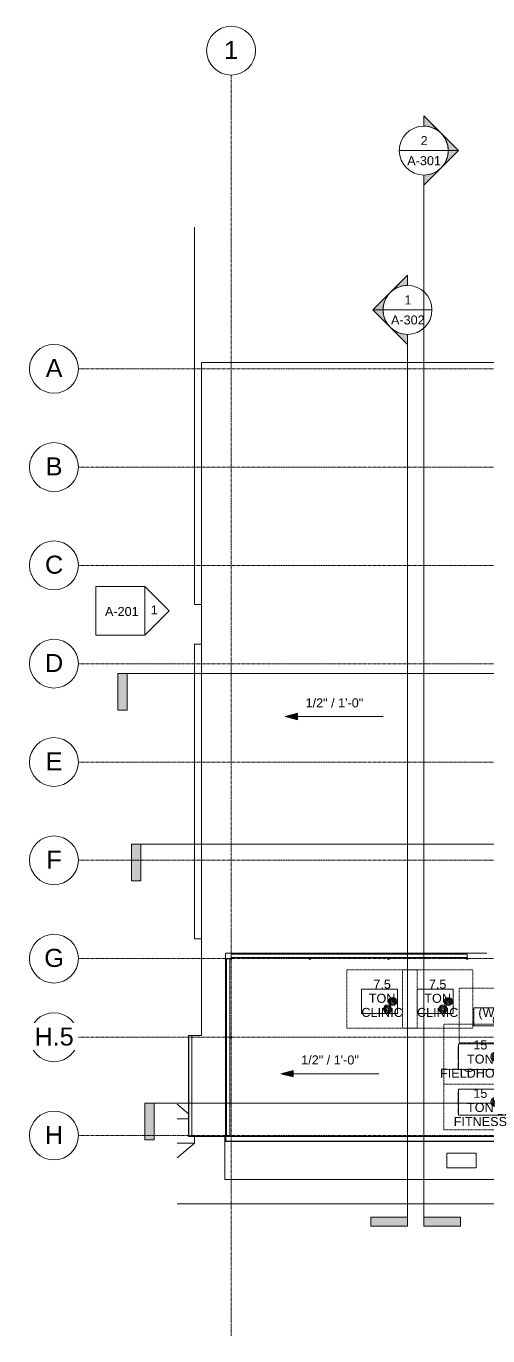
# Model space of a CAD drawing. Header units: inches. Extents: x 21571 to 32399, y -23276 to -19987.
# Drawn here: x 27364 to 28496, y -23276 to -20062 of the extents above; entities that cross this region are included whole.
import ezdxf

# ---------------------------------------------------------------- set-up
doc = ezdxf.new("R2010")
doc.units = ezdxf.units.IN
doc.header["$MEASUREMENT"] = 0
doc.linetypes.add('Dash dot', pattern=[0.625, 0.25, -0.1875, 0, -0.1875])
doc.linetypes.add('Grid Line 1_2_', pattern=[0.875, 0.5, -0.125, 0.125, -0.125])
for name, color, linetype, lineweight in [('A-FLOR-OTLN', 90, 'Continuous', 9), ('A-GLAZ-CWMG', 51, 'Continuous', 9), ('A-ROOF', 132, 'Continuous', 9), ('A-ROOF-OTLN', 132, 'Continuous', 9), ('C-BLDG-PADS', 91, 'Continuous', 9), ('C-TOPO', 7, 'Continuous', 9), ('Conc', 7, 'Continuous', 9), ('E-ELEC-EQPM', 71, 'Continuous', 9), ('G-ANNO-DIMS', 111, 'Continuous', 9), ('G-ANNO-SYMB', 111, 'Continuous', 9), ('L-SITE-WALL', 31, 'Continuous', 9), ('M-EQPM', 50, 'Continuous', 9), ('M-EQPM-IDEN', 50, 'Continuous', 9), ('M-HVAC-DUCT-ANNO', 70, 'Continuous', 9), ('S-BEAM', 12, 'Continuous', 9), ('S-COLS', 52, 'Continuous', 9), ('S-GRID', 1, 'Continuous', 9), ('S-GRID-IDEN', 1, 'Continuous', 9)]:
    doc.layers.add(name, color=color, linetype=linetype, lineweight=lineweight)
doc.styles.add('Arial', font='arial.ttf', dxfattribs={"height": 44.258982})
doc.styles.add('Arial_1', font='arial.ttf', dxfattribs={"height": 22.129491})

# ---------------------------------------------------------------- blocks, each defined once
blk = doc.blocks.new('Rectangular Mullion - Rectangular Mullion 1-1006469-Roof Low')
at = {"layer": 'A-GLAZ-CWMG'}
for p, q in [((22057.5, -22795.4), (22057.5, -22786.7)), ((22059, -22795.4), (22057.5, -22795.4)), ((22059.9, -22795.4), (22059.3, -22795.4))]:
    blk.add_line(p, q, dxfattribs=at)
blk = doc.blocks.new('HSS-Round Hollow Structural Section-Column - HSS4X0_220-947151-Roof Low')
at = {"layer": 'S-COLS'}
for radius, start, end in [(2, 0, 180), (2, 180, 0), (1.8, 0, 180), (1.8, 180, 0)]:
    blk.add_arc((0, 0), radius, start, end, dxfattribs=at)
blk = doc.blocks.new('Girt_C - 8_D-947122-Roof Low')
at = {"layer": 'S-BEAM'}
for p, q in [((22651.1, -22339.1), (22073.1, -22339.1)), ((22073.1, -22339.2), (22073.1, -22339.1)), ((22073.1, -22346.9), (22073.1, -22339.2)), ((22073.1, -22347.1), (22073.1, -22346.9)), ((22073.1, -22347.1), (22651.1, -22347.1)), ((22651.1, -22339.1), (22651.1, -22339.2)), ((22651.1, -22339.2), (22651.1, -22346.9)), ((22651.1, -22346.9), (22651.1, -22347.1))]:
    blk.add_line(p, q, dxfattribs=at)
blk = doc.blocks.new('Girt_C - 8_D-948458-Roof Low')
at = {"layer": 'S-BEAM'}
for p, q in [((22061.6, -22350.6), (22061.6, -22786.7)), ((22061.6, -22350.6), (22061.8, -22350.6)), ((22061.8, -22350.6), (22069.5, -22350.6)), ((22069.5, -22350.6), (22069.6, -22350.6)), ((22069.6, -22786.7), (22069.6, -22350.6))]:
    blk.add_line(p, q, dxfattribs=at)
blk = doc.blocks.new('Carrier_48TC_Standard_Efficiency_Gas_Heat_Electric_Cooling_Packaged_Rooftop_Unit_3_to_15_nominal_tons - 15 ton 48TC__16-873539-Roof Low')
at = {"layer": 'M-EQPM', "linetype": 'Dash dot'}
for p, q in [((-105.9, -79.7), (-105.9, 67.7)), ((-105.9, 67.7), (93.9, 67.7)), ((93.9, 67.7), (93.9, -79.7)), ((93.9, -79.7), (-105.9, -79.7))]:
    blk.add_line(p, q, dxfattribs=at)
at = {"layer": 'M-EQPM'}
for p, q in [((57.9, 31.7), (-57.9, 31.7)), ((-57.9, 31.7), (-57.9, -31.7)), ((57.9, -31.7), (57.9, 31.7)), ((58.1, 27.3), (57.9, 27.3)), ((57.9, 15.4), (58.1, 15.4)), ((58.1, 10.3), (57.9, 10.3)), ((57.9, 9.3), (58.1, 9.3)), ((58.1, 6.7), (57.9, 6.7)), ((58.1, 27.3), (58.1, 15.4)), ((58.1, 9.3), (58.1, 10.3)), ((58.1, 10.3), (58.1, 9.3)), ((58.1, 6.7), (58.1, -25.1)), ((-57.9, -31.7), (57.9, -31.7)), ((57.9, -25.1), (58.1, -25.1))]:
    blk.add_line(p, q, dxfattribs=at)
for centre, radius in [((-44.9, 19.7), 11), ((-44.9, 19.7), 8.25), ((-44.9, 19.7), 5.5), ((-44.9, 19.7), 2.75), ((-32.9, 0), 11), ((-32.9, 0), 8.25), ((-32.9, 0), 5.5), ((-32.9, 0), 2.75), ((-44.9, -19.7), 11), ((-44.9, -19.7), 8.25), ((-44.9, -19.7), 5.5), ((-44.9, -19.7), 2.75)]:
    blk.add_circle(centre, radius, dxfattribs=at)
blk = doc.blocks.new('Carrier_48TC_Standard_Efficiency_Gas_Heat_Electric_Cooling_Packaged_Rooftop_Unit_3_to_15_nominal_tons - 7_5 ton 48TC__08-873531-Roof Low')
at = {"layer": 'M-EQPM', "linetype": 'Dash dot'}
for p, q in [((-92.1, 29.7), (-92.1, 65.7)), ((-92.1, 65.7), (80.1, 65.7)), ((80.1, 65.7), (80.1, -77.8)), ((-92.1, -77.8), (-92.1, -29.8)), ((80.1, -77.8), (-92.1, -77.8))]:
    blk.add_line(p, q, dxfattribs=at)
at = {"layer": 'M-EQPM'}
for p, q in [((44.1, 29.7), (-44.1, 29.7)), ((-44.1, 29.7), (-44.1, -29.8)), ((44.1, -29.8), (44.1, 29.7)), ((44.2, 24.7), (44.1, 24.7)), ((44.1, 12.1), (44.2, 12.1)), ((44.2, 8.1), (44.1, 8.1)), ((44.1, 7.1), (44.2, 7.1)), ((44.2, 4.9), (44.1, 4.9)), ((44.2, 24.7), (44.2, 12.1)), ((44.2, 7.1), (44.2, 8.1)), ((44.2, 8.1), (44.2, 7.1)), ((44.2, 4.9), (44.2, -23.5)), ((-44.1, -29.8), (44.1, -29.8)), ((44.1, -23.5), (44.2, -23.5))]:
    blk.add_line(p, q, dxfattribs=at)
for centre, radius in [((-32.1, 0), 10), ((-32.1, 0), 7.5), ((-32.1, 0), 5), ((-32.1, 0), 2.5), ((-19.1, 18.7), 10), ((-19.1, 18.7), 7.5), ((-19.1, 18.7), 5), ((-19.1, 18.7), 2.5)]:
    blk.add_circle(centre, radius, dxfattribs=at)
blk = doc.blocks.new('Carrier_48TC_Standard_Efficiency_Gas_Heat_Electric_Cooling_Packaged_Rooftop_Unit_3_to_15_nominal_tons - 7_5 ton 48TC__08-V3-Roof Low')
at = {"layer": 'M-EQPM', "linetype": 'Dash dot'}
for p, q in [((-92.1, -77.8), (-92.1, 65.7)), ((-92.1, 65.7), (80.1, 65.7)), ((80.1, 65.7), (80.1, -77.8)), ((80.1, -77.8), (-92.1, -77.8))]:
    blk.add_line(p, q, dxfattribs=at)
at = {"layer": 'M-EQPM'}
for p, q in [((44.1, 29.7), (-44.1, 29.7)), ((-44.1, 29.7), (-44.1, -29.8)), ((44.1, -29.8), (44.1, 29.7)), ((44.2, 24.7), (44.1, 24.7)), ((44.1, 12.1), (44.2, 12.1)), ((44.2, 8.1), (44.1, 8.1)), ((44.1, 7.1), (44.2, 7.1)), ((44.2, 4.9), (44.1, 4.9)), ((44.2, 24.7), (44.2, 12.1)), ((44.2, 7.1), (44.2, 8.1)), ((44.2, 8.1), (44.2, 7.1)), ((44.2, 4.9), (44.2, -23.5)), ((-44.1, -29.8), (44.1, -29.8)), ((44.1, -23.5), (44.2, -23.5))]:
    blk.add_line(p, q, dxfattribs=at)
for centre, radius in [((-32.1, 0), 10), ((-32.1, 0), 7.5), ((-32.1, 0), 5), ((-32.1, 0), 2.5), ((-19.1, 18.7), 10), ((-19.1, 18.7), 7.5), ((-19.1, 18.7), 5), ((-19.1, 18.7), 2.5)]:
    blk.add_circle(centre, radius, dxfattribs=at)
blk = doc.blocks.new('Carrier_48TC_Standard_Efficiency_Gas_Heat_Electric_Cooling_Packaged_Rooftop_Unit_3_to_15_nominal_tons - 5 ton 48TC__06-873527-Roof Low')
at = {"layer": 'M-EQPM', "linetype": 'Dash dot'}
for p, q in [((-85.2, -70), (-85.2, 64)), ((-85.2, 64), (73.2, 64)), ((73.2, 64), (73.2, -70)), ((73.2, -70), (-85.2, -70))]:
    blk.add_line(p, q, dxfattribs=at)
at = {"layer": 'M-EQPM'}
for p, q in [((37.2, 22), (-37.2, 22)), ((-37.2, 22), (-37.2, -22)), ((37.2, -22), (37.2, 22)), ((37.3, 19.7), (37.2, 19.7)), ((37.2, 9.2), (37.3, 9.2)), ((37.3, 5.3), (37.2, 5.3)), ((37.2, 4.2), (37.3, 4.2)), ((37.3, 1.4), (37.2, 1.4)), ((37.3, 19.7), (37.3, 9.2)), ((37.3, 4.2), (37.3, 5.3)), ((37.3, 5.3), (37.3, 4.2)), ((37.3, 1.4), (37.3, -15.4)), ((-37.2, -22), (37.2, -22)), ((37.2, -15.4), (37.3, -15.4))]:
    blk.add_line(p, q, dxfattribs=at)
for radius in [13, 9.75, 6.5, 3.25]:
    blk.add_circle((-23.2, 8), radius, dxfattribs=at)
blk = doc.blocks.new('Transformer-Dry-Type-Siemens - 6x3x6-1005805-Roof Low')
at = {"layer": 'E-ELEC-EQPM'}
for p, q in [((36, 18), (-36, 18)), ((-36, 18), (-36, -18)), ((36, -18), (36, 18)), ((-36, -18), (36, -18))]:
    blk.add_line(p, q, dxfattribs=at)
blk = doc.blocks.new('Grid - Grid Head - Circle-14747-Roof Low')
at = {"layer": 'S-GRID-IDEN'}
blk.add_circle((0, 0), 0.25, dxfattribs=at)
blk = doc.blocks.new('Section - 3_32_ x 3_8_-18514-Roof Low')
at = {"layer": 'G-ANNO-SYMB'}
blk.add_hatch(color=256, dxfattribs=at).paths.add_polyline_path([(0, 0.375), (0, 0), (-0.09375, 0), (-0.09375, 0.375)], flags=0)
for p, q in [((0, 0.375), (-0.09375, 0.375)), ((-0.09375, 0.375), (-0.09375, 0)), ((0, 0), (0, 0.375)), ((-0.09375, 0), (0, 0))]:
    blk.add_line(p, q, dxfattribs=at)
blk = doc.blocks.new('Section - Section Head - Filled-1526-Roof Low')
at = {"layer": 'G-ANNO-SYMB'}
h = blk.add_hatch(color=256, dxfattribs=at)
edge = h.paths.add_edge_path(flags=0)
edge.add_line((-0.427, 0.177), (-0.25, 0.354))
edge.add_line((-0.25, 0.354), (-0.25, 0.25))
edge.add_arc((-0.25, 0), 0.25, 90, 135)
h = blk.add_hatch(color=256, dxfattribs=at)
edge = h.paths.add_edge_path(flags=0)
edge.add_arc((-0.25, 0), 0.25, 45, 90)
edge.add_line((-0.25, 0.25), (-0.25, 0.354))
edge.add_line((-0.25, 0.354), (-0.073, 0.177))
h = blk.add_hatch(color=256, dxfattribs=at)
edge = h.paths.add_edge_path(flags=0)
edge.add_arc((-0.25, 0), 0.25, 137.9216, 180)
edge.add_line((-0.5, 0), (-0.604, 0))
edge.add_line((-0.604, 0), (-0.436, 0.168))
h = blk.add_hatch(color=256, dxfattribs=at)
edge = h.paths.add_edge_path(flags=0)
edge.add_line((-0.064, 0.168), (0.104, 0))
edge.add_line((0.104, 0), (0, 0))
edge.add_arc((-0.25, 0), 0.25, 0, 42.0784)
for p, q in [((-0.25, 0.354), (-0.604, 0)), ((-0.25, 0.354), (-0.427, 0.177)), ((-0.25, 0.354), (0.104, 0)), ((-0.25, 0.25), (-0.25, 0.354)), ((-0.073, 0.177), (-0.25, 0.354)), ((-0.25, 0.354), (-0.25, 0.25)), ((-0.436, 0.168), (-0.604, 0)), ((0.104, 0), (-0.064, 0.168)), ((-0.604, 0), (-0.5, 0)), ((0, 0), (0.104, 0)), ((-0.5, 0), (-0.604, 0)), ((0, 0), (0.104, 0))]:
    blk.add_line(p, q, dxfattribs=at)
for start, end in [(360, 180), (137.9216, 180), (90, 135), (45, 90), (0, 42.0784), (180, 360)]:
    blk.add_arc((-0.25, 0), 0.25, start, end, dxfattribs=at)
blk = doc.blocks.new('Elevation - Detail Number-93309-Roof Low')
at = {"layer": 'G-ANNO-SYMB'}
for p, q in [((-0.25, -0.25), (-0.25, 0.25)), ((-0.25, 0.25), (0.25, 0.25)), ((0.25, 0.25), (0.25, -0.25)), ((0.25, -0.25), (-0.25, -0.25))]:
    blk.add_line(p, q, dxfattribs=at)
blk = doc.blocks.new('Elevation - Detail Number-93036-Roof Low')
at = {"layer": 'G-ANNO-SYMB'}
for p, q in [((0, 0.25), (-0.25, 0)), ((0.25, 0), (0, 0.25)), ((-0.25, 0), (0.25, 0))]:
    blk.add_line(p, q, dxfattribs=at)

msp = doc.modelspace()

# ---------------------------------------------------------------- linework, layer by layer
at = {"layer": 'A-FLOR-OTLN'}
for p, q in [((27762.3, -22730.9), (27734.1, -22707.4)), ((27762.3, -22743.1), (27734.1, -22743.1)), ((27776.9, -22803.1), (27734.1, -22838.7)), ((27776.9, -22803.1), (27734.1, -22803.1)), ((27776.9, -22803.1), (27776.9, -22786.7))]:
    msp.add_line(p, q, dxfattribs=at)
at = {"layer": 'A-ROOF'}
for p, q in [((28607.4, -20887.1), (27793.8, -20887.1)), ((27793.8, -20887.1), (27793.8, -22538.9)), ((27793.8, -22538.9), (27769.8, -22538.9)), ((27769.8, -22538.9), (27769.8, -22786.7)), ((27769.8, -22786.7), (27852.7, -22786.7)), ((27852.9, -22786.7), (27853.5, -22786.7))]:
    msp.add_line(p, q, dxfattribs=at)
at = {"layer": 'A-ROOF-OTLN'}
for p, q in [((27762.2, -22538.9), (27762.2, -22786.7)), ((27762.2, -22538.9), (27769.8, -22538.9)), ((27762.8, -22786.7), (27762.8, -22538.9)), ((27769.7, -22786.7), (27769.7, -22538.9)), ((27769.8, -22786.7), (27762.2, -22786.7))]:
    msp.add_line(p, q, dxfattribs=at)
at = {"layer": 'C-BLDG-PADS'}
for p, q in [((27851.3, -22795.4), (27851.3, -22799.3)), ((27851.3, -22799.3), (28587, -22799.3))]:
    msp.add_line(p, q, dxfattribs=at)
at = {"layer": 'C-TOPO'}
for q in [(27851.3, -22795.4), (28587, -22799.3)]:
    msp.add_line((27851.3, -22799.3), q, dxfattribs=at)
at = {"layer": 'Conc'}
for p, q in [((27776.9, -20555), (27776.9, -21481.4)), ((27776.9, -21481.4), (27793.8, -21481.4)), ((27776.9, -21578.2), (27793.8, -21578.2)), ((27776.9, -21578.2), (27776.9, -22301.7)), ((27776.9, -22301.7), (27793.8, -22301.7)), ((27851.2, -22799.4), (27851.2, -22892.1)), ((27851.2, -22892.1), (28589.9, -22892.1)), ((29463.5, -22952.1), (27734.1, -22952.1))]:
    msp.add_line(p, q, dxfattribs=at)
at = {"layer": 'G-ANNO-DIMS'}
for p, q in [((27999.1, -21756.1), (28029.1, -21764.1)), ((28239.1, -21756.1), (27999.1, -21756.1)), ((27988.3, -22632.5), (28018.3, -22640.5)), ((28228.3, -22632.5), (27988.3, -22632.5))]:
    msp.add_line(p, q, dxfattribs=at)
at = {"layer": 'G-ANNO-SYMB'}
for p, q in [((28278.6, -20367.1), (28398.6, -20367.1)), ((28338.6, -20427.1), (28338.6, -22984.2)), ((28238.8, -20758.1), (28358.8, -20758.1)), ((28298.8, -20818.1), (28298.8, -22984.2)), ((32109.9, -21650.5), (27611.2, -21650.5)), ((32120.4, -22069.4), (27644.7, -22069.4)), ((32148.9, -22705), (27677.7, -22705))]:
    msp.add_line(p, q, dxfattribs=at)
at = {"layer": 'L-SITE-WALL'}
for p, q in [((27852.7, -22797.9), (27852.7, -22336.4)), ((27852.7, -22336.4), (28493.4, -22336.4)), ((28493.4, -22336.4), (28493.4, -22336.7)), ((27852.9, -22336.7), (27852.9, -22797.9)), ((28493.4, -22336.7), (27852.9, -22336.7)), ((27852.9, -22797.9), (27852.7, -22797.9)), ((27853.5, -22797.9), (27853.5, -22786.7)), ((28603.7, -22786.7), (27853.5, -22786.7)), ((28603.7, -22797.9), (27853.5, -22797.9))]:
    msp.add_line(p, q, dxfattribs=at)
at = {"layer": 'M-HVAC-DUCT-ANNO'}
for p, q in [((28439.5, -22622.5), (28438.8, -22623.1)), ((28458, -22622.5), (28458.6, -22623.1))]:
    msp.add_line(p, q, dxfattribs=at)
msp.add_arc((28448.7, -22613.2), 14, 221.5492, 318.4508, dxfattribs=at)
at = {"layer": 'S-COLS'}
for centre, radius, start, end in [((28059.3, -22350.1), 2, 0, 180), ((28059.3, -22350.1), 2, 180, 0), ((28059.3, -22350.1), 1.8, 0, 180), ((28059.3, -22350.1), 1.79, 180, 0), ((28252.3, -22350.1), 2, 0, 180), ((28252.3, -22350.1), 2, 180, 0), ((28252.3, -22350.1), 1.79, 0, 180), ((28252.3, -22350.1), 1.79, 180, 0), ((28445.3, -22350.1), 2, 0, 180), ((28445.3, -22350.1), 2, 180, 0), ((28445.3, -22350.1), 1.79, 0, 180), ((28445.3, -22350.1), 1.79, 180, 0)]:
    msp.add_arc(centre, radius, start, end, dxfattribs=at)
at = {"layer": 'S-GRID', "linetype": 'Grid Line 1_2_'}
for p, q in [((27866.3, -23275.7), (27866.3, -20181.9)), ((32399.3, -20902.6), (27492.2, -20902.6)), ((32399.3, -21143.8), (27492.2, -21143.8)), ((32399.3, -21385.1), (27492.2, -21385.1)), ((32399.3, -21626.3), (27492.2, -21626.3)), ((32399.3, -21867.6), (27492.2, -21867.6)), ((32399.3, -22108.8), (27492.2, -22108.8)), ((32399.3, -22350.1), (27492.2, -22350.1)), ((32399.3, -22784.3), (27492.2, -22784.3))]:
    msp.add_line(p, q, dxfattribs=at)

# ---------------------------------------------------------------- block references
at = {"layer": 'A-GLAZ-CWMG'}
msp.add_blockref('Rectangular Mullion - Rectangular Mullion 1-1006469-Roof Low', (5793.6, 0), dxfattribs=at)
at = {"layer": 'E-ELEC-EQPM'}
msp.add_blockref('Transformer-Dry-Type-Siemens - 6x3x6-1005805-Roof Low', (28430.9, -22845.5), dxfattribs=at)
at = {"layer": 'G-ANNO-SYMB', "xscale": 239.9999999999998, "yscale": 239.9999999999998, "zscale": 239.9999999999998}
for name, p, rotation in [('Section - Section Head - Filled-1526-Roof Low', (28338.6, -20427.1), 269.9999999999996), ('Section - 3_32_ x 3_8_-18514-Roof Low', (28298.8, -22984.2), 89.99999999999947)]:
    msp.add_blockref(name, p, dxfattribs=dict(at, rotation=rotation))
at = {"layer": 'G-ANNO-SYMB', "extrusion": (0, 0, -1), "xscale": 239.9999999999998, "yscale": 239.9999999999998, "zscale": 239.9999999999998}
for name, p, rotation in [('Section - Section Head - Filled-1526-Roof Low', (-28298.8, -20818.1), 270.0000000000003), ('Section - 3_32_ x 3_8_-18514-Roof Low', (-27611.2, -21650.5), 180), ('Section - 3_32_ x 3_8_-18514-Roof Low', (-27644.7, -22069.4), 180), ('Section - 3_32_ x 3_8_-18514-Roof Low', (-27677.7, -22705), 180), ('Section - 3_32_ x 3_8_-18514-Roof Low', (-28338.6, -22984.2), 90.00000000000053)]:
    msp.add_blockref(name, p, dxfattribs=dict(at, rotation=rotation))
at = {"layer": 'G-ANNO-SYMB', "xscale": 239.9999999999998, "yscale": 239.9999999999998, "zscale": 239.9999999999998}
msp.add_blockref('Elevation - Detail Number-93309-Roof Low', (27594.5, -21496.6), dxfattribs=at)
at = {"layer": 'M-EQPM', "rotation": 180}
for name, p in [('Carrier_48TC_Standard_Efficiency_Gas_Heat_Electric_Cooling_Packaged_Rooftop_Unit_3_to_15_nominal_tons - 7_5 ton 48TC__08-873531-Roof Low', (28230.5, -22455.2)), ('Carrier_48TC_Standard_Efficiency_Gas_Heat_Electric_Cooling_Packaged_Rooftop_Unit_3_to_15_nominal_tons - 7_5 ton 48TC__08-V3-Roof Low', (28366.7, -22455.2)), ('Carrier_48TC_Standard_Efficiency_Gas_Heat_Electric_Cooling_Packaged_Rooftop_Unit_3_to_15_nominal_tons - 5 ton 48TC__06-873527-Roof Low', (28498.7, -22492.7)), ('Carrier_48TC_Standard_Efficiency_Gas_Heat_Electric_Cooling_Packaged_Rooftop_Unit_3_to_15_nominal_tons - 15 ton 48TC__16-873539-Roof Low', (28481.4, -22590.8)), ('Carrier_48TC_Standard_Efficiency_Gas_Heat_Electric_Cooling_Packaged_Rooftop_Unit_3_to_15_nominal_tons - 15 ton 48TC__16-873539-Roof Low', (28481.4, -22702.2))]:
    msp.add_blockref(name, p, dxfattribs=at)
at = {"layer": 'S-BEAM'}
for name in ['Girt_C - 8_D-948458-Roof Low', 'Girt_C - 8_D-947122-Roof Low']:
    msp.add_blockref(name, (5793.6, 0), dxfattribs=at)
at = {"layer": 'S-COLS', "rotation": 180}
for p in [(27866.3, -22350.1), (27866.3, -22543.1)]:
    msp.add_blockref('HSS-Round Hollow Structural Section-Column - HSS4X0_220-947151-Roof Low', p, dxfattribs=at)
at = {"layer": 'S-GRID-IDEN', "xscale": 239.9999999999998, "yscale": 239.9999999999998, "zscale": 239.9999999999998}
msp.add_blockref('Grid - Grid Head - Circle-14747-Roof Low', (27866.3, -20121.9), dxfattribs=at)
at = {"layer": 'S-GRID-IDEN', "xscale": 239.9999999999998, "yscale": 239.9999999999998, "zscale": 239.9999999999998, "rotation": 89.9999999999998}
for p in [(27432.2, -20902.6), (27432.2, -21143.8), (27432.2, -21385.1), (27432.2, -21626.3), (27432.2, -21867.6), (27432.2, -22108.8), (27432.2, -22350.1), (27432.2, -22543.1), (27432.2, -22784.3)]:
    msp.add_blockref('Grid - Grid Head - Circle-14747-Roof Low', p, dxfattribs=at)

# ---------------------------------------------------------------- texts
at = {"layer": 'G-ANNO-DIMS', "char_height": 22.129, "width": 168.21, "attachment_point": 1, "line_spacing_factor": 0.938532, "style": 'Arial_1', "bg_fill": 3, "box_fill_scale": 1.25, "bg_fill_color": 0, "bg_fill_transparency": 0}
for insert in [(28049, -21711.4), (28038.2, -22587.7)]:
    msp.add_mtext('1/2" / 1\'-0"', dxfattribs=dict(at, insert=insert))
at = {"layer": 'G-ANNO-SYMB', "attachment_point": 2, "line_spacing_factor": 0.938532, "style": 'Arial_1'}
for s, insert, char_height, width in [('2', (28339.4, -20331.7), 22.1, 20.52), ('A-301', (28339.4, -20380.8), 22.13, 98.28), ('1', (28299.6, -20722.7), 22.1, 20.52), ('A-302', (28299.6, -20771.7), 22.13, 98.28)]:
    msp.add_mtext(s, dxfattribs=dict(at, insert=insert, char_height=char_height, width=width))
at = {"layer": 'M-EQPM-IDEN', "char_height": 22.13, "attachment_point": 2, "line_spacing_factor": 0.938532, "style": 'Arial_1'}
for s, insert, width in [('7.5\\PTON\\PCLINIC', (28236.5, -22401.8), 120.42), ('7.5\\PTON\\PCLINIC', (28372.6, -22401.8), 120.42), ('5\\PTON\\P(WRESTLE)', (28557.4, -22401.8), 201.96), ('15\\PTON\\PFIELDHOUSE', (28477.3, -22550.9), 234.9), ('15\\PTON\\PFITNESS', (28477.3, -22669.6), 155.25)]:
    msp.add_mtext(s, dxfattribs=dict(at, insert=insert, width=width))

# ---------------------------------------------------------------- next in the draw order: hatches: boundary and pattern name
at = {"layer": 'G-ANNO-DIMS'}
for points in [[(27999.1, -21756.1), (28029.1, -21764.1), (28029.1, -21748.1)], [(27988.3, -22632.5), (28018.3, -22640.5), (28018.3, -22624.4)]]:
    msp.add_hatch(color=256, dxfattribs=at).paths.add_polyline_path(points, flags=0)

# ---------------------------------------------------------------- next in the draw order: linework, layer by layer
for p, q in [((28029.1, -21748.1), (27999.1, -21756.1)), ((28029.1, -21764.1), (28029.1, -21748.1)), ((28018.3, -22624.4), (27988.3, -22632.5)), ((28018.3, -22640.5), (28018.3, -22624.4))]:
    msp.add_line(p, q, dxfattribs=at)

# ---------------------------------------------------------------- next in the draw order: texts
at = {"layer": 'G-ANNO-SYMB', "insert": (27598.5, -21487.1), "char_height": 22.13, "width": 98.28, "attachment_point": 2, "line_spacing_factor": 0.938532, "style": 'Arial_1', "bg_fill": 3, "box_fill_scale": 1.25, "bg_fill_color": 0, "bg_fill_transparency": 0}
msp.add_mtext('A-201', dxfattribs=at)
at = {"layer": 'S-GRID-IDEN', "attachment_point": 2, "line_spacing_factor": 0.938532, "style": 'Arial', "bg_fill": 3, "box_fill_scale": 1.25, "bg_fill_color": 0, "bg_fill_transparency": 0}
for s, insert, char_height, width in [('1', (27866.3, -20098.3), 44.3, 41.04), ('A', (27432.5, -20878.7), 44.3, 49.14), ('B', (27432.5, -21120), 44.3, 49.14), ('C', (27432.5, -21361.2), 44.3, 52.92), ('D', (27432.5, -21602.5), 44.3, 52.92), ('E', (27432.5, -21843.7), 44.3, 49.14), ('F', (27432.5, -22085), 44.3, 44.82), ('G', (27432.5, -22326.2), 44.3, 57.24), ('H.5', (27432.5, -22519.2), 44.26, 114.48), ('H', (27432.5, -22760.5), 44.3, 52.92)]:
    msp.add_mtext(s, dxfattribs=dict(at, insert=insert, char_height=char_height, width=width))

# ---------------------------------------------------------------- next in the draw order: linework, layer by layer
at = {"layer": 'S-GRID', "linetype": 'Grid Line 1_2_'}
msp.add_line((32399.3, -22543.1), (27492.2, -22543.1), dxfattribs=at)

# ---------------------------------------------------------------- next in the draw order: block references
at = {"layer": 'G-ANNO-SYMB', "extrusion": (0, 0, -1), "xscale": 239.9999999999998, "yscale": 239.9999999999998, "zscale": 239.9999999999998, "rotation": 90.00000000002636}
msp.add_blockref('Elevation - Detail Number-93036-Roof Low', (-27654.5, -21496.6), dxfattribs=at)

# ---------------------------------------------------------------- next in the draw order: texts
at = {"layer": 'G-ANNO-SYMB', "insert": (27678.1, -21483.4), "char_height": 22.1, "width": 20.52, "attachment_point": 2, "line_spacing_factor": 0.938532, "style": 'Arial_1', "bg_fill": 3, "box_fill_scale": 1.25, "bg_fill_color": 0, "bg_fill_transparency": 0}
msp.add_mtext('1', dxfattribs=at)

doc.saveas('drawing.dxf')
